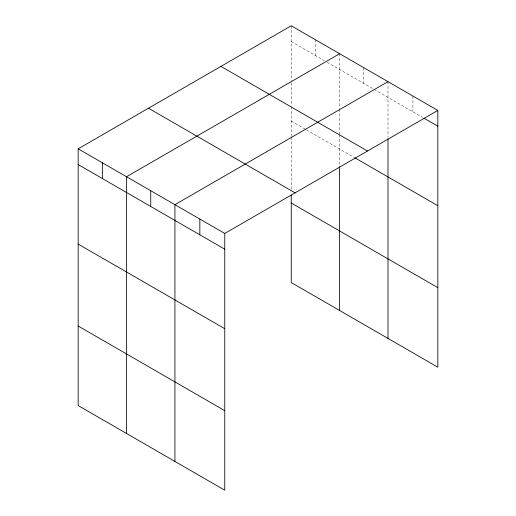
<?xml version="1.0" encoding="UTF-8"?>
<svg xmlns="http://www.w3.org/2000/svg" width="516" height="516" viewBox="0 0 516 516"><rect width="100%" height="100%" fill="white"/><g stroke="black" fill="none" stroke-linecap="round" stroke-linejoin="round"><path stroke-width="0.39" stroke-dasharray="2.58 1.94" d="M291.237 41.551L324.409 60.701M327.176 62.294L373.474 89.029M374.165 89.429L422.598 117.39M291.237 121.079L305.749 129.458M306.44 129.858L354.124 157.386M412.91 96.047L412.91 111.791M387.987 81.657L387.987 137.172M363.799 67.693L363.799 83.444M339.612 53.728L339.612 108.45M339.612 109.244L339.612 133.896M339.612 134.695L339.612 165.881M315.424 39.764L315.424 55.515M291.237 25.8L291.237 80.522M291.237 82.908L291.237 105.967M291.237 106.767L291.237 136.347M291.237 137.146L291.237 189.366"/><path stroke-width="0.77" d="M78.174 148.814L224.763 233.445L224.763 490.2L78.174 405.57L78.174 148.814L291.237 25.8L437.826 110.43L437.826 367.186L291.237 282.555L291.237 194.99M339.612 53.728L126.549 176.743L126.549 433.498M387.987 81.657L174.924 204.671L174.924 461.427M224.763 233.445L437.826 110.43M423.984 118.19L437.826 126.181M220.925 66.396L367.515 151.027M354.815 157.786L437.826 205.716M148.485 108.218L295.075 192.849M291.237 203.027L437.826 287.657M78.174 164.559L224.763 249.196M78.174 244.094L224.763 328.724M78.174 326.035L224.763 410.665M387.987 138.765L387.987 338.412M339.612 166.681L339.612 310.484M199.84 219.055L199.84 234.806M150.737 190.707L150.737 206.452M102.361 162.779L102.361 178.523"/></g></svg>
